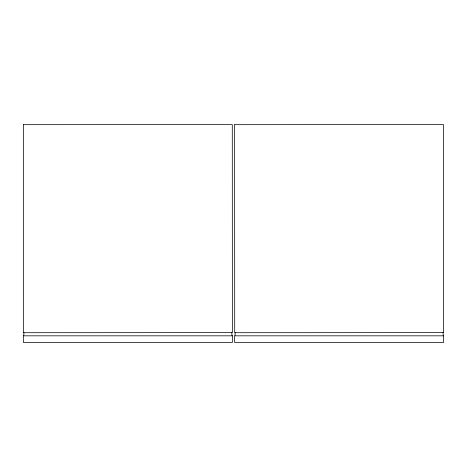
<?xml version="1.0" encoding="UTF-8"?>
<svg xmlns="http://www.w3.org/2000/svg" width="467" height="467" viewBox="0 0 467 467"><rect width="100%" height="100%" fill="white"/><g stroke="black" fill="none" stroke-linecap="round" stroke-linejoin="round"><path stroke-width="0.7" d="M23.969 332.743L23.747 335.604M235.216 332.743L234.994 335.604M443.031 332.743L443.253 335.604M231.784 332.743L232.006 335.604M23.379 124.683L23.461 332.714L232.373 332.632L232.292 124.601L23.379 124.683M234.627 124.683L234.708 332.714L443.621 332.632L443.539 124.601L234.627 124.683M232.403 335.826L23.35 335.826L23.35 342.428L232.403 342.428L232.403 335.826M443.65 335.826L234.597 335.826L234.597 342.428L443.65 342.428L443.65 335.826"/></g></svg>
